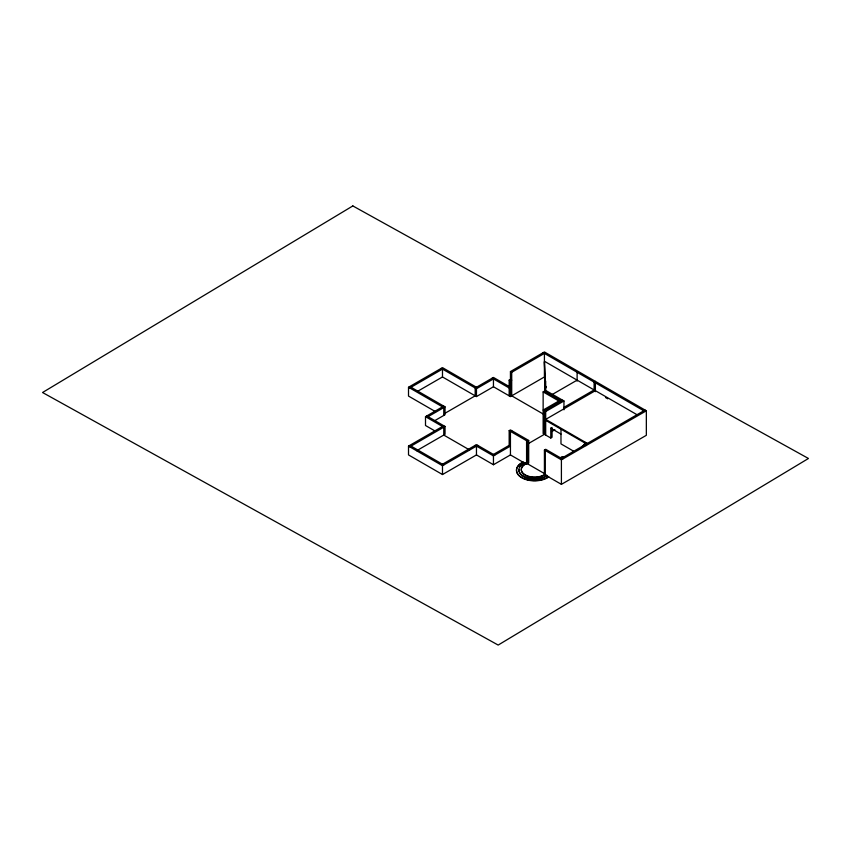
<?xml version="1.0" encoding="UTF-8"?>
<svg xmlns="http://www.w3.org/2000/svg" width="851" height="851" viewBox="0 0 851 851"><rect width="100%" height="100%" fill="white"/><g stroke="black" fill="none" stroke-linecap="round" stroke-linejoin="round"><path stroke-width="1.28" d="M435.691 411.767L408.512 396.077L408.512 387.248L442.488 367.632L476.464 387.248M409.788 387.982L442.488 369.1L442.488 376.95L476.464 396.566L493.452 386.758L510.44 396.566L544.417 376.95L544.417 353.41L511.717 372.291L510.44 371.557L510.44 379.397L509.164 380.142L509.164 395.832M417.798 391.205L442.488 376.95M435.691 431.383L425.5 425.5L425.5 416.671L443.765 406.129M428.053 416.671L445.041 406.863L445.041 414.714L434.787 420.628M441.212 368.366L476.464 388.716L493.452 378.908L493.452 386.758M510.44 371.557L544.417 351.942L646.345 410.788L646.345 435.308L561.405 484.347L546.448 475.709M444.882 413.331L475.188 395.832L475.188 387.982L493.452 377.44L509.313 386.599M509.164 380.142L510.44 380.876L511.717 380.142L510.44 379.397M518.908 469.529A15.722 9.084 0 0 0 529.024 478.56A15.722 9.084 0 0 0 546.97 475.688L548.661 476.996A18.116 10.457 0 0 1 521.791 477.794A18.116 10.457 0 0 1 523.184 462.284L510.44 454.923L493.452 464.731L476.464 454.923L442.488 474.539L408.512 454.923L408.512 446.094L443.765 425.745M409.788 446.828L445.041 426.479L445.041 434.329L416.703 450.69M545.268 390.598L545.268 386.918L546.119 386.428M544.842 374.44L544.842 389.152L545.693 388.662M552.065 428.691L552.065 437.265L550.788 438.01L543.14 433.595L543.14 391.907L545.693 390.439L563.958 400.981L563.958 409.81M552.427 394.396L577.116 380.142M442.488 464.242L476.464 444.626L494.729 455.168M408.512 446.094L442.488 465.71L477.741 445.36M558.862 400.981L543.14 410.054L545.693 411.522L563.958 400.981M509.164 430.649L510.44 429.915L528.705 440.456L528.705 463.018L527.429 463.752L527.429 441.19L509.164 430.649L509.164 445.36L493.452 454.434M562.681 400.247L544.417 410.788L544.417 434.329L527.503 444.094M595.381 381.365L594.104 382.099L594.104 389.949L563.809 407.438M511.717 430.649L510.44 431.383L510.44 454.923M595.381 390.683L545.693 419.373L587.743 443.648M475.188 445.36L493.452 455.902L510.44 446.094L509.164 445.36M527.429 441.19L528.705 440.456M550.788 438.01L550.788 428.202L552.065 427.457M551.501 431.712L554.895 429.755M544.417 473.56L544.417 450.019L545.693 449.285L562.681 459.093M584.765 443.892L585.616 442.914M559.713 458.381L561.83 457.157L564.383 457.157M583.063 445.85L585.616 443.403L545.693 420.351M560.554 458.381L562.681 457.157M561.405 458.381L645.079 410.054M581.371 447.318L582.222 446.339M544.417 450.019L561.405 459.827L646.345 410.788M543.14 352.676L643.803 410.788M637.048 414.735L544.417 361.26L545.47 391.673M605.518 397.513L607.774 398.811M545.268 386.918L546.119 387.407M544.842 389.152L545.693 389.641L545.693 381.057M544.417 391.173L561.405 400.981M543.14 391.907L560.128 401.715M492.176 378.174L509.164 387.982M543.289 414.065L511.717 395.832L511.717 372.291M584.765 443.403L586.892 444.626M583.914 444.382L586.041 445.605M550.788 428.202L560.979 434.084M573.553 451.147L560.979 443.892L560.979 429.181M411.065 387.248L445.041 406.863M408.512 387.248L443.765 407.597L443.765 415.448M546.97 475.358A15.722 9.084 0 0 1 523.493 476.166A15.722 9.084 0 0 1 524.886 462.604L526.578 463.593A13.339 7.702 0 0 0 525.184 475.177A13.339 7.702 0 0 0 545.268 474.379L546.97 475.688M548.661 476.666A18.116 10.457 0 0 1 521.791 477.464A18.116 10.457 0 0 1 523.184 461.955L524.886 462.933A15.722 9.084 0 0 0 519.791 467.029M524.29 462.923L526.503 464.199M426.776 415.937L445.041 426.479M425.5 416.671L443.765 427.213L443.765 435.063L469.582 449.966M411.054 446.094L443.765 464.976M544.417 362.239L545.395 390.62M595.381 382.833L595.381 391.662M585.616 442.414L585.616 443.892M577.116 372.291L577.116 381.12M561.83 457.157L560.139 457.647M561.405 459.827L561.405 484.347M545.693 411.522L545.693 435.063M545.268 450.509L545.268 474.379M526.578 440.701L526.578 463.593M510.44 380.876L510.44 396.566M493.452 455.902L493.452 464.731M476.464 388.716L476.464 396.566M476.464 446.094L476.464 454.923M442.488 465.71L442.488 474.539M352.835 205.931L42.55 392.513L498.175 645.069L808.45 458.476L352.835 205.931M545.268 474.05L526.578 463.263A13.339 7.702 0 0 0 525.184 474.858A13.339 7.702 0 0 0 545.268 474.05"/></g></svg>
